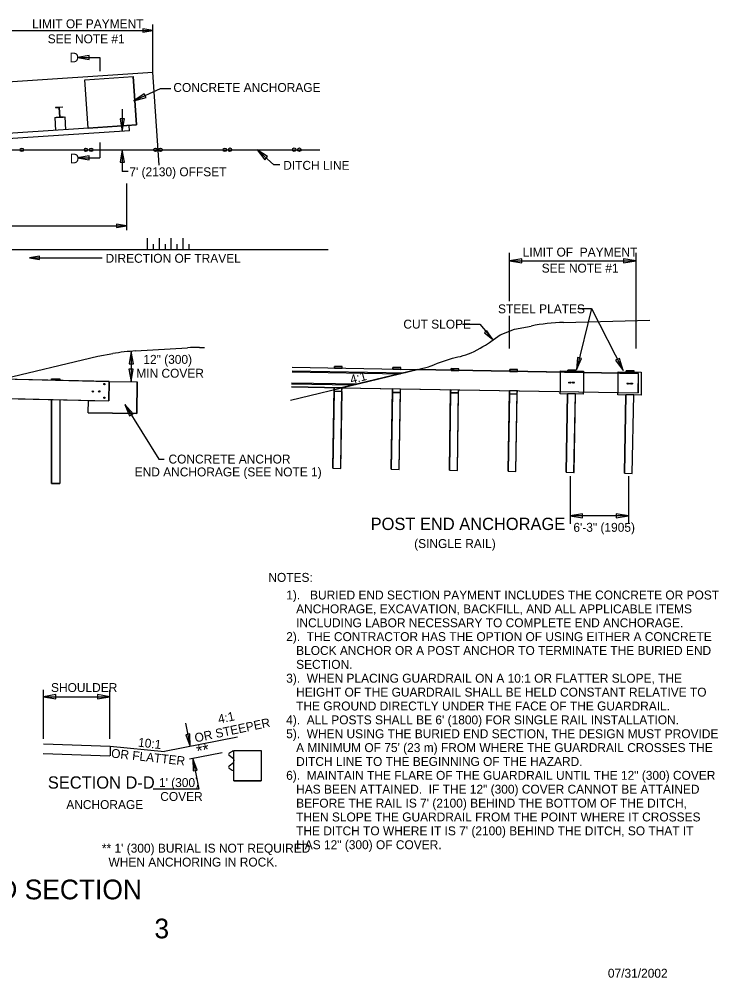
# Model space of a CAD drawing. Extents: x 1.1 to 16.9, y 0.2 to 9.9.
# Drawn here: x 9.87 to 16.92, y 0.23 to 9.91 of the extents above; entities that cross this region are included whole.
import ezdxf

# ---------------------------------------------------------------- set-up
doc = ezdxf.new("R2010")
doc.units = 0
for name, color, linetype in [('SD_P_Dimension Lines', 7, 'Continuous'), ('SD_P_Dimension Text', 7, 'Continuous'), ('SD_P_Frame', 7, 'Continuous'), ('SD_P_Prop Hidden Lines', 7, 'Continuous'), ('SD_P_Prop Object Lines', 7, 'Continuous'), ('SD_P_Shading', 7, 'Continuous'), ('SD_P_Subtitles', 7, 'Continuous'), ('SD_X_Exist Hidden Lines', 7, 'Continuous'), ('SD_X_Exist Object Lines', 7, 'Continuous')]:
    doc.layers.add(name, color=color, linetype=linetype)

msp = doc.modelspace()

# ---------------------------------------------------------------- linework, layer by layer
at = {"layer": 'SD_P_Dimension Lines'}
for p, q in [((9.655, 9.791), (11.214, 9.791)), ((11.214, 9.791), (11.114, 9.807)), ((11.114, 9.807), (11.114, 9.775)), ((11.114, 9.775), (11.214, 9.791)), ((11.214, 9.369), (11.214, 9.851)), ((10.573, 9.538), (10.455, 9.517)), ((10.455, 9.517), (10.679, 9.517)), ((10.455, 9.517), (10.573, 9.498)), ((10.573, 9.498), (10.573, 9.538)), ((10.679, 9.517), (10.679, 9.427)), ((10.679, 9.427), (10.679, 9.38)), ((11.287, 9.204), (11.0235, 9.0815)), ((11.394, 9.204), (11.287, 9.204)), ((11.128, 9.153), (11.023, 9.081)), ((11.023, 9.081), (11.146, 9.115)), ((11.146, 9.115), (11.128, 9.153)), ((10.9051, 8.9959), (10.9051, 8.7751)), ((10.885, 8.899), (10.905, 8.775)), ((10.927, 8.899), (10.885, 8.899)), ((10.905, 8.775), (10.927, 8.899)), ((10.679, 8.661), (10.679, 8.505)), ((1.2277, 8.5813), (12.8992, 8.588)), ((10.573, 8.525), (10.455, 8.505)), ((10.573, 8.485), (10.573, 8.525)), ((10.905, 8.587), (10.885, 8.463)), ((10.927, 8.463), (10.905, 8.587)), ((10.9051, 8.587), (10.9051, 8.3677)), ((12.372, 8.518), (12.266, 8.586)), ((12.266, 8.586), (12.344, 8.487)), ((12.4333, 8.4344), (12.2661, 8.5864)), ((12.344, 8.487), (12.372, 8.518)), ((10.455, 8.505), (10.679, 8.505)), ((10.455, 8.505), (10.573, 8.485)), ((10.885, 8.463), (10.927, 8.463)), ((12.4937, 8.4344), (12.4333, 8.4344)), ((10.9655, 8.3677), (10.9051, 8.3677)), ((10.947, 8.248), (10.947, 7.775)), ((7.316, 7.819), (10.947, 7.819)), ((10.947, 7.819), (10.848, 7.835)), ((10.848, 7.835), (10.848, 7.802)), ((10.848, 7.802), (10.947, 7.819)), ((11.1603, 7.576), (11.1603, 7.696)), ((11.2803, 7.576), (11.2803, 7.696)), ((11.4003, 7.576), (11.4003, 7.696)), ((11.5203, 7.576), (11.5203, 7.696)), ((11.2203, 7.576), (11.2203, 7.636)), ((11.3403, 7.576), (11.3403, 7.636)), ((11.4603, 7.576), (11.4603, 7.636)), ((11.5803, 7.576), (11.5803, 7.636)), ((14.811, 7.061), (14.811, 7.547)), ((16.088, 6.582), (16.088, 7.547)), ((10.07, 7.512), (9.97, 7.496)), ((9.97, 7.496), (10.07, 7.479)), ((9.97, 7.496), (10.703, 7.496)), ((10.07, 7.479), (10.07, 7.512)), ((14.936, 7.488), (14.811, 7.467)), ((14.811, 7.467), (16.088, 7.467)), ((14.811, 7.467), (14.936, 7.446)), ((14.936, 7.446), (14.936, 7.488)), ((16.088, 7.467), (15.963, 7.488)), ((15.963, 7.488), (15.963, 7.446)), ((15.963, 7.446), (16.088, 7.467)), ((15.638, 6.984), (15.489, 6.365)), ((15.501, 6.984), (15.638, 6.984)), ((15.638, 6.984), (15.958, 6.361)), ((14.811, 6.582), (14.811, 6.911)), ((14.338, 6.826), (14.511, 6.826)), ((14.511, 6.826), (14.639, 6.675)), ((14.584, 6.761), (14.559, 6.74)), ((14.559, 6.74), (14.639, 6.675)), ((14.639, 6.675), (14.584, 6.761)), ((10.995, 6.553), (10.976, 6.428)), ((10.9947, 6.553), (10.9947, 6.2499)), ((11.018, 6.428), (10.995, 6.553)), ((15.498, 6.491), (15.489, 6.365)), ((15.489, 6.365), (15.539, 6.482)), ((15.539, 6.482), (15.498, 6.491)), ((15.92, 6.482), (15.882, 6.463)), ((15.958, 6.361), (15.92, 6.482)), ((10.976, 6.428), (11.018, 6.428)), ((15.882, 6.463), (15.958, 6.361)), ((10.973, 6.374), (10.995, 6.25)), ((11.016, 6.374), (10.973, 6.374)), ((10.995, 6.25), (11.016, 6.374)), ((10.93, 6.018), (11.275, 5.466)), ((11.014, 5.923), (10.93, 6.018)), ((10.93, 6.018), (10.978, 5.901)), ((10.978, 5.901), (11.014, 5.923)), ((11.275, 5.466), (11.328, 5.466)), ((15.424, 5.294), (15.424, 4.813)), ((16.011, 5.294), (16.011, 4.813)), ((15.549, 4.914), (15.424, 4.893)), ((15.549, 4.914), (15.424, 4.893)), ((16.011, 4.893), (15.424, 4.893)), ((15.424, 4.893), (15.549, 4.872)), ((15.424, 4.893), (15.549, 4.872)), ((15.549, 4.872), (15.549, 4.914)), ((15.549, 4.872), (15.549, 4.914)), ((16.011, 4.893), (15.886, 4.914)), ((15.886, 4.914), (15.886, 4.872)), ((15.886, 4.872), (16.011, 4.893)), ((10.112, 2.642), (10.112, 3.138)), ((10.781, 2.642), (10.781, 3.138)), ((10.237, 3.089), (10.112, 3.068)), ((10.112, 3.068), (10.781, 3.068)), ((10.112, 3.068), (10.237, 3.047)), ((10.237, 3.047), (10.237, 3.089)), ((10.781, 3.068), (10.656, 3.089)), ((10.656, 3.089), (10.656, 3.047)), ((10.656, 3.047), (10.781, 3.068)), ((11.545, 2.801), (11.592, 2.565)), ((11.588, 2.692), (11.547, 2.684)), ((11.547, 2.684), (11.592, 2.565)), ((11.592, 2.565), (11.588, 2.692)), ((11.912, 2.503), (11.585, 2.439)), ((11.616, 2.445), (11.679, 2.133)), ((11.661, 2.327), (11.616, 2.445)), ((11.616, 2.445), (11.62, 2.318)), ((11.62, 2.318), (11.661, 2.327)), ((11.679, 2.133), (11.218, 2.133))]:
    msp.add_line(p, q, dxfattribs=at)
at = {"layer": 'SD_P_Prop Hidden Lines'}
for p, q in [((8.657, 9.199), (11.214, 9.369)), ((10.528, 9.292), (11.015, 9.326)), ((10.561, 8.804), (10.528, 9.292)), ((11.048, 8.838), (11.015, 9.326)), ((11.277, 8.432), (11.214, 9.369)), ((10.305, 9.018), (10.231, 9.014)), ((10.262, 9.011), (10.231, 9.012)), ((10.242, 9.012), (10.242, 9.013)), ((10.266, 9.011), (10.272, 8.919)), ((10.269, 9.011), (10.276, 8.919)), ((10.306, 9.016), (10.272, 9.014)), ((10.294, 9.016), (10.294, 9.017)), ((10.225, 8.912), (10.326, 8.92)), ((10.225, 8.912), (10.233, 8.782)), ((10.268, 8.916), (10.238, 8.913)), ((10.31, 8.913), (10.238, 8.908)), ((10.326, 8.92), (10.334, 8.789)), ((10.976, 8.832), (8.89, 8.693)), ((10.561, 8.804), (11.048, 8.838)), ((10.979, 8.78), (10.976, 8.832)), ((10.979, 8.78), (8.894, 8.643)), ((13.883, 6.369), (16.111, 6.328)), ((14.223, 6.379), (14.302, 6.378)), ((14.223, 6.361), (14.223, 6.379)), ((14.302, 6.359), (14.302, 6.378)), ((14.815, 6.351), (14.815, 6.37)), ((14.815, 6.37), (14.893, 6.369)), ((14.893, 6.35), (14.893, 6.369)), ((15.399, 6.363), (15.48, 6.362)), ((15.399, 6.356), (15.399, 6.363)), ((15.48, 6.355), (15.48, 6.362)), ((15.988, 6.356), (16.069, 6.355)), ((15.988, 6.346), (15.988, 6.356)), ((16.069, 6.345), (16.069, 6.355)), ((16.111, 6.328), (16.108, 6.134)), ((9.6924, 6.2742), (10.773, 6.25)), ((10.193, 6.277), (10.275, 6.277)), ((10.193, 6.277), (10.193, 6.263)), ((10.275, 6.277), (10.275, 6.261)), ((10.773, 6.25), (10.77, 6.054)), ((10.773, 6.25), (11.056, 6.246)), ((11.051, 5.927), (11.056, 6.246)), ((8.9351, 6.0952), (10.77, 6.054)), ((13.03, 5.374), (13.044, 6.186)), ((13.044, 6.15), (13.044, 6.167)), ((13.108, 6.185), (16.108, 6.134)), ((13.111, 5.372), (13.121, 6.185)), ((13.121, 6.148), (13.122, 6.185)), ((13.619, 5.365), (13.632, 6.176)), ((13.633, 6.139), (13.633, 6.174)), ((13.697, 5.362), (13.712, 6.175)), ((13.711, 6.139), (13.711, 6.172)), ((14.207, 5.353), (14.218, 6.166)), ((14.218, 6.135), (14.219, 6.164)), ((14.286, 5.352), (14.298, 6.165)), ((14.297, 6.134), (14.3, 6.161)), ((14.797, 5.344), (14.811, 6.156)), ((14.812, 6.123), (14.813, 6.156)), ((14.874, 5.341), (14.889, 6.155)), ((14.89, 6.122), (14.891, 6.155)), ((15.384, 5.334), (15.396, 6.124)), ((15.464, 5.331), (15.476, 6.123)), ((15.972, 5.324), (15.985, 6.114)), ((16.05, 5.322), (16.064, 6.113)), ((10.193, 6.0669), (10.193, 5.2197)), ((10.275, 6.0651), (10.275, 5.2193)), ((10.563, 5.933), (10.566, 6.058)), ((10.563, 5.933), (11.051, 5.927)), ((13.03, 5.374), (13.111, 5.372)), ((13.619, 5.365), (13.697, 5.362)), ((14.207, 5.353), (14.286, 5.352)), ((14.797, 5.344), (14.874, 5.341)), ((15.384, 5.334), (15.464, 5.331)), ((15.972, 5.324), (16.05, 5.322)), ((10.193, 5.2203), (10.275, 5.2193)), ((12.013, 2.516), (11.984, 2.499)), ((12.031, 2.52), (12.015, 2.518)), ((12.031, 2.315), (12.031, 2.526)), ((12.031, 2.526), (12.306, 2.526)), ((12.306, 2.526), (12.306, 2.218)), ((12.026, 2.442), (11.984, 2.473)), ((12.031, 2.431), (12.031, 2.419)), ((12.031, 2.411), (12.031, 2.419)), ((12.026, 2.4), (11.984, 2.367)), ((12.013, 2.324), (11.984, 2.343)), ((12.031, 2.32), (12.015, 2.323)), ((12.031, 2.218), (12.031, 2.315)), ((12.031, 2.218), (12.306, 2.218))]:
    msp.add_line(p, q, dxfattribs=at)
for points in [[(15.325, 6.147), (15.325, 6.357), (15.558, 6.354), (15.558, 6.143)], [(15.908, 6.137), (15.908, 6.347), (16.141, 6.344), (16.138, 6.112), (15.905, 6.115), (15.905, 6.137)], [(15.555, 6.143), (15.555, 6.122), (15.322, 6.125), (15.322, 6.147)]]:
    msp.add_lwpolyline(points, dxfattribs=at)
for centre, radius in [((10.7257, 6.2226), 0.00707), ((15.4139, 6.238), 0.00443), ((15.4281, 6.238), 0.00443), ((15.4494, 6.238), 0.00443), ((15.4618, 6.238), 0.00443), ((16.0007, 6.2274), 0.00443), ((16.0149, 6.2274), 0.00443), ((16.0361, 6.2274), 0.00443), ((16.0485, 6.2274), 0.00443), ((10.6087, 6.1486), 0.00707), ((10.6727, 6.1486), 0.00707), ((10.7257, 6.0846), 0.00707)]:
    msp.add_circle(centre, radius, dxfattribs=at)
for centre, radius, start, end in [((11.9944, 2.4862), 0.0156, 130.22904, 180.84667), ((11.9944, 2.4858), 0.0156, 179.15333, 229.77096), ((12.0161, 2.4302), 0.0153, 0, 53.55342), ((11.9944, 2.3554), 0.0156, 130.22904, 180.84667), ((11.9944, 2.3549), 0.0156, 179.15333, 229.77096), ((12.0161, 2.4109), 0.0153, 306.44658, 0)]:
    msp.add_arc(centre, radius, start, end, dxfattribs=at)
at = {"layer": 'SD_P_Prop Object Lines'}
for p, q in [((10.231, 9.014), (10.231, 9.012)), ((10.255, 9.012), (10.255, 9.015)), ((10.275, 9.013), (10.275, 9.016)), ((10.305, 9.018), (10.306, 9.016)), ((10.238, 8.913), (10.238, 8.908)), ((10.249, 8.91), (10.248, 8.914)), ((10.263, 8.91), (10.262, 8.914)), ((10.311, 8.919), (10.279, 8.916)), ((10.282, 8.911), (10.282, 8.916)), ((10.3, 8.913), (10.301, 8.918)), ((10.311, 8.919), (10.31, 8.913)), ((15.356, 6.8442), (16.2266, 6.8681)), ((11.0403, 6.5573), (11.5642, 6.5893)), ((11.6859, 6.593), (11.7335, 6.593)), ((8.025, 5.88), (10.66, 6.503)), ((10.66, 6.503), (10.8098, 6.5298)), ((12.603, 6.061), (13.994, 6.397)), ((12.621, 6.393), (13.885, 6.369)), ((13.045, 6.401), (13.125, 6.4)), ((13.045, 6.385), (13.045, 6.401)), ((13.125, 6.382), (13.125, 6.4)), ((13.636, 6.391), (13.715, 6.39)), ((13.636, 6.372), (13.636, 6.391)), ((13.715, 6.371), (13.715, 6.39)), ((12.611, 6.194), (13.113, 6.185)), ((13.044, 6.167), (13.044, 6.186)), ((12.068, 2.658), (11.332, 2.514)), ((10.112, 2.592), (10.784, 2.568)), ((10.784, 2.568), (10.784, 2.471)), ((10.7844, 2.5688), (11.332, 2.514)), ((10.109, 2.495), (10.781, 2.471))]:
    msp.add_line(p, q, dxfattribs=at)
msp.add_lwpolyline([(14.6231, 6.6521), (14.7188, 6.7214), (14.8612, 6.7756), (15.0307, 6.8084)], dxfattribs=at)
for centre, radius, start, end in [((10.2613, 9.0079), 0.00357, 3.79931, 93.79931), ((10.2719, 9.0086), 0.00357, 93.79931, 183.79931), ((10.2673, 8.9177), 0.00357, 273.79931, 3.79931), ((10.2779, 8.9184), 0.00357, 183.79931, 273.79931), ((15.411, 4.8449), 2, 91.57551, 100.95929), ((11.6859, 4.593), 2, 90, 93.48716), ((11.162, 4.561), 2, 93.48716, 100.14148), ((12.0161, 2.511), 0.00612, 107.1812, 124.77903), ((12.0161, 2.3291), 0.00612, 235.22097, 252.8188)]:
    msp.add_arc(centre, radius, start, end, dxfattribs=at)
msp.add_open_spline([(13.994, 6.397), (14.031, 6.411), (14.223, 6.491), (14.411, 6.512), (14.5942, 6.632), (14.6231, 6.6521)], degree=3, dxfattribs=at)
at = {"layer": 'SD_P_Shading'}
for p, q in [((10.193, 5.22), (10.193, 6.067)), ((10.193, 6.067), (10.275, 6.065)), ((10.275, 6.065), (10.275, 5.219)), ((10.275, 5.219), (10.193, 5.22))]:
    msp.add_line(p, q, dxfattribs=at)
for points in [[(10.528, 9.292), (11.015, 9.326), (11.048, 8.838), (10.561, 8.804), (10.561, 8.804)], [(13.045, 6.385), (13.125, 6.382), (13.125, 6.4), (13.045, 6.401)], [(13.636, 6.372), (13.715, 6.371), (13.715, 6.39), (13.636, 6.391)], [(16.112, 6.328), (13.885, 6.369), (13.113, 6.185), (16.108, 6.134)], [(14.223, 6.361), (14.302, 6.359), (14.302, 6.378), (14.223, 6.379)], [(14.815, 6.351), (14.893, 6.35), (14.893, 6.369), (14.815, 6.37)], [(15.399, 6.356), (15.48, 6.355), (15.48, 6.362), (15.399, 6.363)], [(15.988, 6.346), (16.069, 6.345), (16.069, 6.355), (15.988, 6.356)], [(10.773, 6.25), (9.692, 6.274), (8.935, 6.095), (10.77, 6.054)], [(10.193, 6.277), (10.275, 6.277), (10.275, 6.261), (10.193, 6.263)], [(10.773, 6.25), (11.056, 6.246), (11.051, 5.927), (10.563, 5.933), (10.566, 6.058), (10.77, 6.054)], [(13.044, 6.15), (13.03, 5.374), (13.111, 5.372), (13.122, 6.148)], [(13.044, 6.15), (13.121, 6.148), (13.122, 6.185), (13.044, 6.186)], [(13.632, 6.139), (13.619, 5.365), (13.697, 5.362), (13.712, 6.139)], [(13.633, 6.139), (13.711, 6.139), (13.711, 6.172), (13.633, 6.174)], [(14.218, 6.135), (14.207, 5.353), (14.286, 5.352), (14.298, 6.134)], [(14.218, 6.135), (14.297, 6.134), (14.3, 6.161), (14.219, 6.164)], [(14.812, 6.124), (14.797, 5.344), (14.874, 5.341), (14.89, 6.122)], [(14.812, 6.123), (14.89, 6.122), (14.891, 6.155), (14.813, 6.156)], [(15.396, 6.124), (15.384, 5.334), (15.461, 5.331), (15.476, 6.123)], [(15.985, 6.114), (15.972, 5.324), (16.049, 5.321), (16.064, 6.113)], [(12.031, 2.526), (12.306, 2.526), (12.306, 2.218), (12.031, 2.218), (12.031, 2.218), (12.031, 2.526)]]:
    msp.add_lwpolyline(points, close=True, dxfattribs=at)
at = {"layer": 'SD_X_Exist Hidden Lines'}
for p, q in [((12.621, 6.393), (13.885, 6.369)), ((13.885, 6.369), (13.113, 6.185)), ((13.113, 6.185), (12.611, 6.194))]:
    msp.add_line(p, q, dxfattribs=at)
at = {"layer": 'SD_X_Exist Object Lines'}
for p, q in [((12.982, 7.576), (1.2, 7.576)), ((12.62, 6.345), (13.711, 6.327)), ((12.621, 6.357), (13.758, 6.335)), ((12.613, 6.224), (13.229, 6.215)), ((12.614, 6.234), (13.28, 6.226))]:
    msp.add_line(p, q, dxfattribs=at)
for points in [[(9.945, 8.586), (10.328, 8.586)], [(10.328, 8.586), (10.488, 8.586)], [(10.645, 8.587), (11.028, 8.587)], [(11.028, 8.587), (11.188, 8.587)], [(11.345, 8.587), (11.728, 8.587)], [(11.728, 8.587), (11.888, 8.587)], [(12.045, 8.587), (12.428, 8.588)], [(12.428, 8.588), (12.588, 8.588)], [(12.745, 8.588), (12.9, 8.588)]]:
    msp.add_lwpolyline(points, dxfattribs=at)
for centre in [(9.8921, 8.5863), (10.5396, 8.5866), (10.5921, 8.5867), (11.2396, 8.587), (11.2921, 8.5871), (11.9396, 8.5874), (11.9921, 8.5875), (12.6396, 8.5878), (12.6921, 8.5879)]:
    msp.add_circle(centre, 0.0178, dxfattribs=at)

# ---------------------------------------------------------------- texts
at = {"layer": 'SD_P_Dimension Text'}
for s, height, p in [('LIMIT OF PAYMENT', 0.09, (9.996, 9.814)), ('SEE NOTE #1', 0.09, (10.154, 9.662)), ('D', 0.0974, (10.374, 9.47)), ('CONCRETE ANCHORAGE', 0.09, (11.421, 9.171)), ('D', 0.0974, (10.377, 8.451)), ('DITCH LINE', 0.09, (12.529, 8.385)), ("7' (2130) OFFSET", 0.09, (10.977, 8.32)), ('LIMIT OF  PAYMENT', 0.09, (14.945, 7.51)), ('DIRECTION OF TRAVEL', 0.09, (10.737, 7.447)), ('SEE NOTE #1', 0.09, (15.136, 7.348)), ('STEEL PLATES', 0.09, (14.696, 6.937)), ('CUT SLOPE', 0.09, (13.741, 6.783)), ('12" (300)', 0.09, (11.1184, 6.427)), ('MIN COVER', 0.09, (11.047, 6.287)), ('CONCRETE ANCHOR', 0.09, (11.372, 5.421)), ('END ANCHORAGE (SEE NOTE 1)', 0.09, (11.031, 5.291)), ('6\'-3" (1905)', 0.09, (15.456, 4.732)), ('(SINGLE RAIL)', 0.09, (13.85, 4.568)), ('NOTES:', 0.09, (12.379, 4.227)), ('1).   BURIED END SECTION PAYMENT INCLUDES THE CONCRETE OR POST', 0.09, (12.559, 4.049)), ('   ANCHORAGE, EXCAVATION, BACKFILL, AND ALL APPLICABLE ITEMS', 0.09, (12.559, 3.909)), ('   INCLUDING LABOR NECESSARY TO COMPLETE END ANCHORAGE.', 0.09, (12.559, 3.769)), ('2).  THE CONTRACTOR HAS THE OPTION OF USING EITHER A CONCRETE', 0.09, (12.559, 3.629)), ('   BLOCK ANCHOR OR A POST ANCHOR TO TERMINATE THE BURIED END', 0.09, (12.559, 3.489)), ('   SECTION.', 0.09, (12.559, 3.349)), ('3).  WHEN PLACING GUARDRAIL ON A 10:1 OR FLATTER SLOPE, THE', 0.09, (12.559, 3.209)), ('SHOULDER', 0.09, (10.187, 3.115)), ('   HEIGHT OF THE GUARDRAIL SHALL BE HELD CONSTANT RELATIVE TO', 0.09, (12.559, 3.069)), ('   THE GROUND DIRECTLY UNDER THE FACE OF THE GUARDRAIL.', 0.09, (12.559, 2.929)), ("4).  ALL POSTS SHALL BE 6' (1800) FOR SINGLE RAIL INSTALLATION.", 0.09, (12.559, 2.789)), ('5).  WHEN USING THE BURIED END SECTION, THE DESIGN MUST PROVIDE', 0.09, (12.559, 2.649)), ("   A MINIMUM OF 75' (23 m) FROM WHERE THE GUARDRAIL CROSSES THE", 0.09, (12.559, 2.509)), ('   DITCH LINE TO THE BEGINNING OF THE HAZARD.', 0.09, (12.559, 2.369)), ('6).  MAINTAIN THE FLARE OF THE GUARDRAIL UNTIL THE 12" (300) COVER', 0.09, (12.559, 2.229)), ("1' (300)", 0.09, (11.2758, 2.156)), ('   HAS BEEN ATTAINED.  IF THE 12" (300) COVER CANNOT BE ATTAINED', 0.09, (12.559, 2.089)), ('COVER', 0.09, (11.2887, 2.016)), ("   BEFORE THE RAIL IS 7' (2100) BEHIND THE BOTTOM OF THE DITCH,", 0.09, (12.559, 1.949)), ('ANCHORAGE', 0.09, (10.341, 1.934)), ('   THEN SLOPE THE GUARDRAIL FROM THE POINT WHERE IT CROSSES', 0.09, (12.559, 1.809)), ("   THE DITCH TO WHERE IT IS 7' (2100) BEHIND THE DITCH, SO THAT IT", 0.09, (12.559, 1.669)), ("** 1' (300) BURIAL IS NOT REQUIRED", 0.09, (10.7, 1.494)), ('   HAS 12" (300) OF COVER.', 0.09, (12.559, 1.529)), ('  WHEN ANCHORING IN ROCK.', 0.09, (10.7, 1.354))]:
    msp.add_text(s, height=height, dxfattribs=at).set_placement(p)
for s, height, rotation, p in [('4:1', 0.09, 15.45018, (13.217, 6.222)), ('4:1', 0.08998, 11.95904, (11.8814, 2.7955)), ('OR STEEPER', 0.08998, 11.95904, (11.6454, 2.6055)), ('10:1', 0.08999, 353.7967, (11.0614, 2.5644)), ('OR FLATTER', 0.08999, 353.7967, (10.79, 2.4541)), ('**', 0.11999, 10.83627, (11.668, 2.457))]:
    msp.add_text(s, height=height, rotation=rotation, dxfattribs=at).set_placement(p)
at = {"layer": 'SD_P_Frame'}
for s, height, p in [('BURIED END SECTION', 0.199002, (8.206, 1.023)), ('3', 0.199, (11.23, 0.629)), ('07/31/2002', 0.09, (15.804, 0.232))]:
    msp.add_text(s, height=height, dxfattribs=at).set_placement(p)
at = {"layer": 'SD_P_Subtitles'}
for s, p in [('POST END ANCHORAGE', (13.411, 4.75)), ('SECTION D-D', (10.155, 2.14))]:
    msp.add_text(s, height=0.124002, dxfattribs=at).set_placement(p)

doc.saveas('drawing.dxf')
